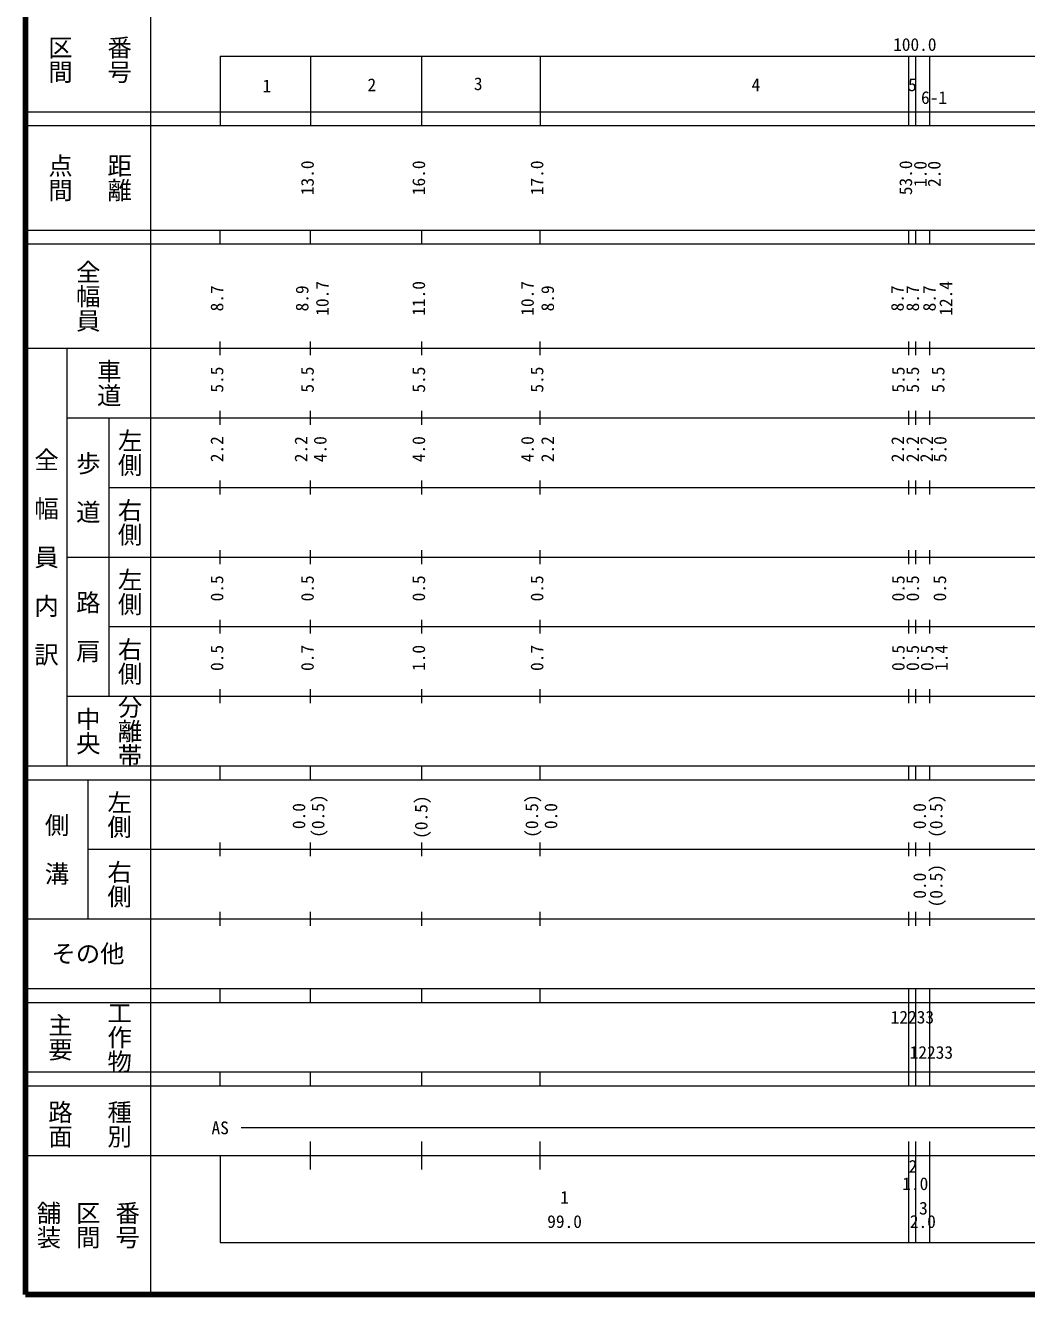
# Model space of a CAD drawing. Units: millimetres, scale not verified. Extents: x 40000 to 680000, y 20000 to 380000.
# Drawn here: x 40000 to 183916, y 20000 to 202409 of the extents above; entities that cross this region are included whole.
import ezdxf
from ezdxf.enums import TextEntityAlignment as Align

# ---------------------------------------------------------------- set-up
doc = ezdxf.new("R2010")
doc.units = ezdxf.units.MM
doc.header["$LTSCALE"] = 1000
doc.layers.add('M-TTL', color=2, linetype='Continuous', lineweight=140)
doc.layers.add('M-TTL-BAND', color=7, linetype='Continuous', lineweight=13)
doc.styles.add('@ＭＳ ゴシック', font='')
doc.styles.add('ＭＳ ゴシック', font='')
doc.styles.get('@ＭＳ ゴシック').set_extended_font_data('@MS Gothic')
doc.styles.get('ＭＳ ゴシック').set_extended_font_data('MS Gothic')

msp = doc.modelspace()

# ---------------------------------------------------------------- linework, layer by layer
at = {"layer": 'M-TTL'}
for p, q in [((40000, 380000), (40000, 20000)), ((40000, 20000), (680000, 20000))]:
    msp.add_line(p, q, dxfattribs=at)
at = {"layer": 'M-TTL-BAND'}
for p, q in [((58000, 370000), (58000, 20000)), ((68000, 198000), (68000, 188000)), ((68000, 198000), (579000, 198000)), ((81000, 198000), (81000, 188000)), ((97000, 188000), (97000, 198000)), ((114000, 198000), (114000, 188000)), ((167000, 188000), (167000, 198000)), ((168000, 188000), (168000, 198000)), ((170000, 188000), (170000, 198000)), ((40000, 190000), (579000, 190000)), ((40000, 188000), (579000, 188000)), ((40000, 173000), (579000, 173000)), ((68000, 171000), (68000, 173000)), ((81000, 171000), (81000, 173000)), ((97000, 171000), (97000, 173000)), ((114000, 171000), (114000, 173000)), ((167000, 171000), (167000, 173000)), ((168000, 171000), (168000, 173000)), ((170000, 171000), (170000, 173000)), ((40000, 171000), (579000, 171000)), ((68000, 155000), (68000, 157000)), ((81000, 155000), (81000, 157000)), ((97000, 155000), (97000, 157000)), ((114000, 155000), (114000, 157000)), ((167000, 155000), (167000, 157000)), ((168000, 155000), (168000, 157000)), ((170000, 155000), (170000, 157000)), ((40000, 156000), (579000, 156000)), ((46000, 96000), (46000, 156000)), ((46000, 146000), (579000, 146000)), ((52000, 146000), (52000, 106000)), ((68000, 145000), (68000, 147000)), ((81000, 145000), (81000, 147000)), ((97000, 145000), (97000, 147000)), ((114000, 145000), (114000, 147000)), ((167000, 145000), (167000, 147000)), ((168000, 145000), (168000, 147000)), ((170000, 145000), (170000, 147000)), ((68000, 135000), (68000, 137000)), ((81000, 135000), (81000, 137000)), ((97000, 135000), (97000, 137000)), ((114000, 135000), (114000, 137000)), ((167000, 135000), (167000, 137000)), ((168000, 135000), (168000, 137000)), ((170000, 135000), (170000, 137000)), ((52000, 136000), (579000, 136000)), ((46000, 126000), (579000, 126000)), ((68000, 125000), (68000, 127000)), ((81000, 125000), (81000, 127000)), ((97000, 125000), (97000, 127000)), ((114000, 125000), (114000, 127000)), ((167000, 125000), (167000, 127000)), ((168000, 125000), (168000, 127000)), ((170000, 125000), (170000, 127000)), ((68000, 115000), (68000, 117000)), ((81000, 115000), (81000, 117000)), ((97000, 115000), (97000, 117000)), ((114000, 115000), (114000, 117000)), ((167000, 115000), (167000, 117000)), ((168000, 115000), (168000, 117000)), ((170000, 115000), (170000, 117000)), ((52000, 116000), (579000, 116000)), ((46000, 106000), (579000, 106000)), ((68000, 105000), (68000, 107000)), ((81000, 105000), (81000, 107000)), ((97000, 105000), (97000, 107000)), ((114000, 105000), (114000, 107000)), ((167000, 105000), (167000, 107000)), ((168000, 105000), (168000, 107000)), ((170000, 105000), (170000, 107000)), ((40000, 96000), (579000, 96000)), ((68000, 94000), (68000, 96000)), ((81000, 94000), (81000, 96000)), ((97000, 94000), (97000, 96000)), ((114000, 94000), (114000, 96000)), ((167000, 94000), (167000, 96000)), ((168000, 94000), (168000, 96000)), ((170000, 94000), (170000, 96000)), ((40000, 94000), (579000, 94000)), ((49000, 94000), (49000, 74000)), ((49000, 84000), (579000, 84000)), ((68000, 83000), (68000, 85000)), ((81000, 83000), (81000, 85000)), ((97000, 83000), (97000, 85000)), ((114000, 83000), (114000, 85000)), ((167000, 83000), (167000, 85000)), ((168000, 83000), (168000, 85000)), ((170000, 83000), (170000, 85000)), ((68000, 73000), (68000, 75000)), ((81000, 73000), (81000, 75000)), ((97000, 73000), (97000, 75000)), ((114000, 73000), (114000, 75000)), ((167000, 73000), (167000, 75000)), ((168000, 73000), (168000, 75000)), ((170000, 73000), (170000, 75000)), ((40000, 74000), (579000, 74000)), ((40000, 64000), (579000, 64000)), ((68000, 62000), (68000, 64000)), ((81000, 62000), (81000, 64000)), ((97000, 62000), (97000, 64000)), ((114000, 62000), (114000, 64000)), ((167000, 62000), (167000, 64000)), ((168000, 62000), (168000, 64000)), ((170000, 62000), (170000, 64000)), ((40000, 62000), (579000, 62000)), ((167000, 52000), (167000, 62000)), ((168000, 52000), (168000, 62000)), ((168000, 52000), (168000, 62000)), ((170000, 52000), (170000, 62000)), ((40000, 52000), (579000, 52000)), ((68000, 50000), (68000, 52000)), ((81000, 50000), (81000, 52000)), ((97000, 50000), (97000, 52000)), ((114000, 50000), (114000, 52000)), ((167000, 50000), (167000, 52000)), ((168000, 50000), (168000, 52000)), ((170000, 50000), (170000, 52000)), ((40000, 50000), (579000, 50000)), ((71000, 44000), (564000, 44000)), ((81000, 38000), (81000, 42000)), ((97000, 38000), (97000, 42000)), ((114000, 38000), (114000, 42000)), ((167000, 27500), (167000, 42000)), ((168000, 27500), (168000, 42000)), ((170000, 27500), (170000, 42000)), ((40000, 40000), (579000, 40000)), ((68000, 40000), (68000, 27500)), ((68000, 27500), (579000, 27500))]:
    msp.add_line(p, q, dxfattribs=at)

# ---------------------------------------------------------------- texts
at = {"layer": 'M-TTL-BAND', "style": '@ＭＳ ゴシック'}
for s, p in [('番号', (53500, 197500)), ('区間', (45000, 197500)), ('点間', (45000, 180500)), ('距離', (53500, 180500)), ('全幅員', (49000, 163500)), ('車道', (52000, 151000)), ('左側', (55000, 141000)), ('全\u3000幅\u3000員\u3000内\u3000訳', (43000, 126000)), ('歩\u3000道', (49000, 136000)), ('右側', (55000, 131000)), ('左側', (55000, 121000)), ('路\u3000肩', (49000, 116000)), ('右側', (55000, 111000)), ('分離帯', (55000, 101000)), ('中央', (49000, 101000)), ('左側', (53500, 89000)), ('側\u3000溝', (44500, 84000)), ('右側', (53500, 79000)), ('主要', (45000, 57000)), ('工作物', (53500, 57000)), ('路面', (45000, 44500)), ('種別', (53500, 44500)), ('舗装', (43333, 30000)), ('区間', (49000, 30000)), ('番号', (54667, 30000))]:
    msp.add_text(s, height=2566, rotation=270, dxfattribs=at).set_placement(p, align=Align.MIDDLE_CENTER)
at = {"layer": 'M-TTL-BAND', "style": 'ＭＳ ゴシック'}
for s, p in [('100.0', (167844, 198195)), ('1', (74705, 192252)), ('2', (89801, 192405)), ('3', (105094, 192558)), ('4', (145000, 192405)), ('5', (167500, 192405)), ('6-1', (170607, 190568)), ('AS', (68000, 42500)), ('2', (167582, 36972)), ('1.0', (167912, 34471)), ('1', (117500, 32523)), ('3', (169082, 30958)), ('99.0', (117500, 29033)), ('2.0', (169000, 29033))]:
    msp.add_text(s, height=1833, dxfattribs=at).set_placement(p, align=Align.BOTTOM_CENTER)
for s, p in [('13.0', (82000, 180500)), ('16.0', (98000, 180500)), ('17.0', (115000, 180500)), ('53.0', (168000, 180500)), ('1.0', (170092, 181056)), ('2.0', (172092, 181056)), ('8.7', (69000, 163174)), ('8.9', (81236, 163174)), ('10.7', (84140, 163174)), ('11.0', (98000, 163174)), ('10.7', (113624, 163174)), ('8.9', (116528, 163174)), ('8.7', (166805, 163174)), ('8.7', (169000, 163174)), ('8.7', (171401, 163174)), ('12.4', (173771, 163174)), ('5.5', (69000, 151500)), ('5.5', (82000, 151500)), ('5.5', (98000, 151500)), ('5.5', (115000, 151500)), ('5.5', (166929, 151500)), ('5.5', (169000, 151500)), ('5.5', (172648, 151500)), ('2.2', (69000, 141500)), ('2.2', (81083, 141500)), ('4.0', (83834, 141500)), ('4.0', (98000, 141500)), ('4.0', (113624, 141500)), ('2.2', (116528, 141500)), ('2.2', (166847, 141500)), ('2.2', (169000, 141500)), ('2.2', (170989, 141500)), ('5.0', (172947, 141500)), ('0.5', (69000, 121500)), ('0.5', (82000, 121500)), ('0.5', (98000, 121500)), ('0.5', (115000, 121500)), ('0.5', (166929, 121500)), ('0.5', (169000, 121500)), ('0.5', (172895, 121500)), ('0.5', (69000, 111500)), ('0.7', (82000, 111500)), ('1.0', (98000, 111500)), ('0.7', (115000, 111500)), ('0.5', (166929, 111500)), ('0.5', (169000, 111500)), ('0.5', (171071, 111500)), ('1.4', (173111, 111500)), ('(0.5)', (83528, 88771)), ('(0.5)', (98354, 88618)), ('(0.5)', (114249, 88771)), ('(0.5)', (172370, 88764)), ('0.0', (80777, 88771)), ('0.0', (117000, 88771)), ('0.0', (170000, 88764)), ('0.0', (170000, 78764)), ('(0.5)', (172370, 78764))]:
    msp.add_text(s, height=1833, rotation=90, dxfattribs=at).set_placement(p, align=Align.BOTTOM_CENTER)
msp.add_text('その他', height=2566, dxfattribs=at).set_placement((49000, 69000), align=Align.MIDDLE_CENTER)
for p in [(164375, 58405), (167104, 53345)]:
    msp.add_text('12233', height=1833, dxfattribs=at).set_placement(p, align=Align.BOTTOM_LEFT)

doc.saveas('drawing.dxf')
